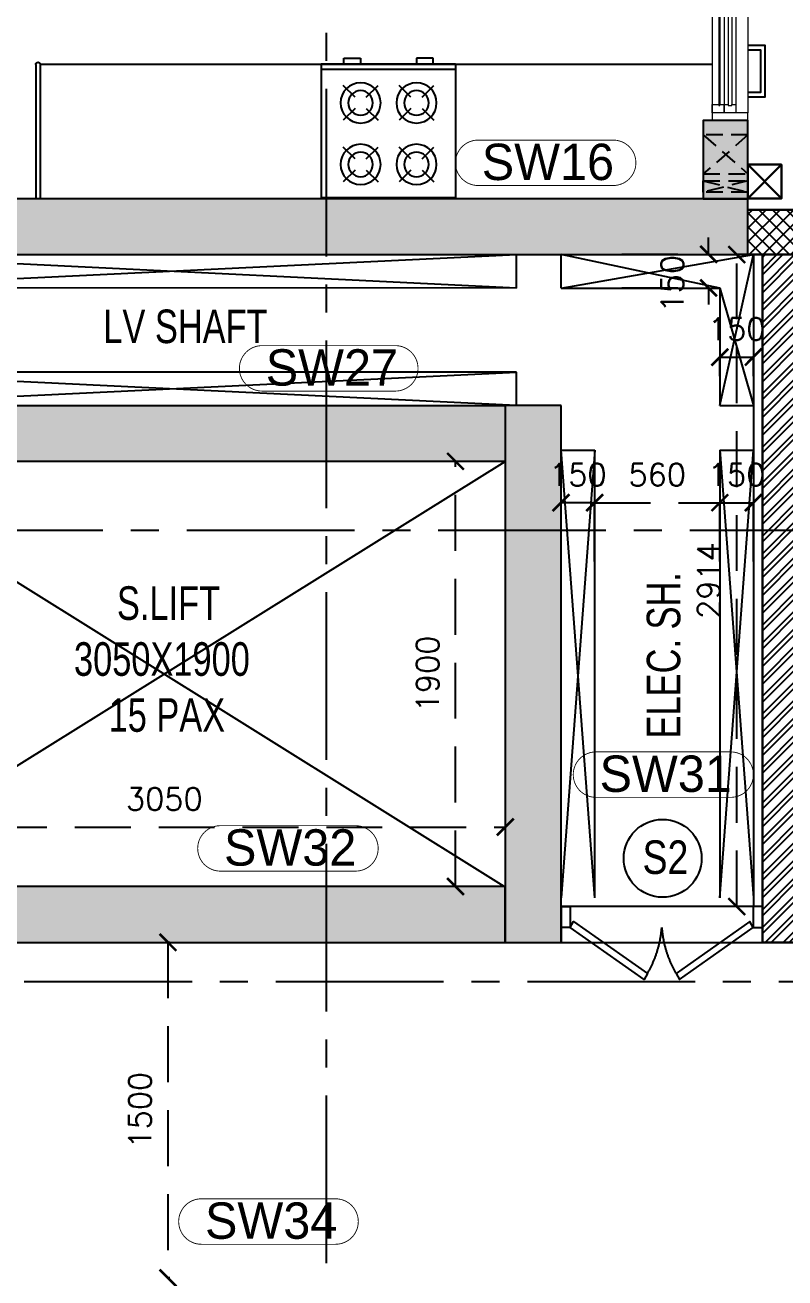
# Model space of a CAD drawing. Header units: millimetres. Extents: x 1181448 to 1317632, y -5734806 to -5633961.
# Drawn here: x 1208554 to 1211953, y -5715374 to -5709774 of the extents above; entities that cross this region are included whole.
import ezdxf
from ezdxf.enums import TextEntityAlignment as Align

# ---------------------------------------------------------------- set-up
doc = ezdxf.new("R2010")
doc.units = ezdxf.units.MM
doc.header["$LTSCALE"] = 1000
doc.header["$MEASUREMENT"] = 0
for name, pattern in [('2BHK-A - BACK$1$HIDDEN', [0.375, 0.25, -0.125]), ('AUDIT_D_120904163729-0', [0]), ('T8 - TYPICAL FLOOR CORE$0$T10-TYPICAL FLOOR CORE$0$HIDDEN', [0.375, 0.25, -0.125]), ('T8 - TYPICAL FLOOR CORE$0$T8 - TYPICAL FLOOR CORE$0$HIDDEN2', [0.1875, 0.125, -0.0625]), ('T8 - TYPICAL FLOOR CORE$1$HIDDEN', [0.375, 0.25, -0.125]), ('T8_REFUGE COLUMNS$0$CENTER2', [1.125, 0.75, -0.125, 0.125, -0.125])]:
    doc.linetypes.add(name, pattern=pattern)
doc.layers.get('0').update_dxf_attribs({"linetype": 'AUDIT_D_120904163729-0'})
for name, color, linetype in [('2BHK-A - BACK$0$a-KIT FIX', 251, 'Continuous'), ('A_dim', 1, 'Continuous'), ('T8 - TYPICAL FLOOR CORE$0$A-DIMENSIONS', 2, 'T8 - TYPICAL FLOOR CORE$1$HIDDEN'), ('T8 - TYPICAL FLOOR CORE$0$T10-TYPICAL FLOOR CORE$0$A-SLAB SUNK-AC LEDGES', 251, 'T8 - TYPICAL FLOOR CORE$0$T10-TYPICAL FLOOR CORE$0$HIDDEN'), ('T8 - TYPICAL FLOOR CORE$0$T8 - TYPICAL FLOOR CORE$0$A-DOOR', 1, 'Continuous'), ('T8 - TYPICAL FLOOR CORE$0$T8 - TYPICAL FLOOR CORE$0$a-window-no', 125, 'Continuous'), ('T8 - TYPICAL FLOOR CORE$0$T8 - TYPICAL FLOOR CORE$0$Typical floor plan-$0$$0$A2-TYPICAL$0$a-door', 1, 'Continuous'), ('T8 - TYPICAL FLOOR CORE$1$CUT-OUT', 49, 'Continuous'), ('T8(T9 IS SIMILAR) - REFUGE FLOOR$1$A_rail', 253, 'Continuous'), ('T8_REFUGE COLUMNS$0$A-CENTERLINE', 193, 'T8_REFUGE COLUMNS$0$CENTER2'), ('T8_REFUGE COLUMNS$0$A-SHEAR WALL THICKENING', 3, 'Continuous'), ('T8_REFUGE COLUMNS$1$A-RCC COLS', 3, 'Continuous')]:
    doc.layers.add(name, color=color, linetype=linetype)
for name, color, linetype, lineweight in [('2BHK-A - BACK$1$A-WALL- 160', 6, 'Continuous', 30), ('2BHK-A - BACK$1$Window', 4, 'Continuous', 20), ('T8 - TYPICAL FLOOR CORE$0$T8 - TYPICAL FLOOR CORE$0$D&W', 8, 'Continuous', 25), ('T8 - TYPICAL FLOOR CORE$1$a-Text', 4, 'Continuous', 0), ('T8 - TYPICAL FLOOR CORE$1$A-WALL- 160', 6, 'Continuous', 30), ('T8(T9 IS SIMILAR) - REFUGE FLOOR$0$D&W', 8, 'Continuous', 25), ('T8_REFUGE COLUMNS$0$A-COLUMN NO size reduce', 81, 'Continuous', 25)]:
    doc.layers.add(name, color=color, linetype=linetype, lineweight=lineweight)
doc.layers.add('T8_REFUGE COLUMNS$0$COL-HATCH', color=7, linetype='Continuous', lineweight=25, true_color=0xa3a3a3)
doc.styles.add('T8 - TYPICAL FLOOR CORE$0$Romans 1', font='romans.shx', dxfattribs={"height": 100})
doc.styles.add('T8 - TYPICAL FLOOR CORE$0$T8 - TYPICAL FLOOR CORE$0$LODHA STANDERD', font='sanss___.ttf')
doc.styles.add('T8 - TYPICAL FLOOR CORE$1$ARIAL ARROW', font='swisscl.ttf')
doc.styles.add('T8_REFUGE COLUMNS$0$STANDARD', font='GOTHIC.TTF')
doc.dimstyles.new('T8 - TYPICAL FLOOR CORE$0$ALPINE S', dxfattribs={"dimscale": 0, "dimtxt": 100, "dimasz": 75, "dimexe": 0, "dimexo": 0, "dimgap": 75, "dimtad": 1, "dimdec": 0, "dimzin": 0, "dimdsep": 46, "dimtxsty": 'T8 - TYPICAL FLOOR CORE$0$Romans 1', "dimblk": 'T8 - TYPICAL FLOOR CORE$0$_ArchTick', "dimcen": 0.09, "dimclrd": 256, "dimclre": 256, "dimclrt": 7, "dimadec": 0, "dimazin": 0, "dimtfac": 1, "dimtdec": 0, "dimtofl": 0, "dimtmove": 1, "dimatfit": 0, "dimldrblk": 'T8 - TYPICAL FLOOR CORE$0$_Open90', "dimfxl": 1, "dimtolj": 1, "dimtzin": 0, "dimarcsym": 0})

# ---------------------------------------------------------------- blocks, each defined once
blk = doc.blocks.new('T8 - TYPICAL FLOOR CORE$0$_ArchTick')
at = {"color": 0, "linetype": 'ByBlock', "const_width": 0.15}
blk.add_lwpolyline([(-0.5, -0.5), (0.5, 0.5)], dxfattribs=at)
blk = doc.blocks.new('*D245')
at = {"layer": 'T8 - TYPICAL FLOOR CORE$0$A-DIMENSIONS', "linetype": 'T8 - TYPICAL FLOOR CORE$1$HIDDEN', "lineweight": -2, "transparency": 16777216}
for p, q in [((1209202.3, -5713874), (1209193.6, -5713874)), ((1209202.3, -5715374), (1209193.6, -5715374))]:
    blk.add_line(p, q, dxfattribs=at)
at = {"layer": 'T8 - TYPICAL FLOOR CORE$0$A-DIMENSIONS', "lineweight": -2, "transparency": 16777216}
blk.add_line((1209193.6, -5713874), (1209193.6, -5715374), dxfattribs=at)
at = {"layer": 'T8 - TYPICAL FLOOR CORE$0$A-DIMENSIONS', "linetype": 'ByBlock', "lineweight": -2, "transparency": 16777216, "xscale": 75, "yscale": 75, "zscale": 75}
for p, rotation in [((1209193.6, -5713874), 90), ((1209193.6, -5715374), 270)]:
    blk.add_blockref('T8 - TYPICAL FLOOR CORE$0$_ArchTick', p, dxfattribs=dict(at, rotation=rotation))
at = {"layer": 'T8 - TYPICAL FLOOR CORE$0$A-DIMENSIONS', "color": 7, "linetype": 'ByBlock', "transparency": 16777216, "insert": (1209068.6, -5714624), "char_height": 100, "attachment_point": 5, "rotation": 90, "style": 'T8 - TYPICAL FLOOR CORE$0$Romans 1'}
blk.add_mtext('\\A1;1500', dxfattribs=at)
blk = doc.blocks.new('T8 - TYPICAL FLOOR CORE$0$_Open90')
at = {"color": 0, "linetype": 'ByBlock', "lineweight": -2}
for p, q in [((0, 0), (-1, 0)), ((-0.5, 0.5), (0, 0)), ((0, 0), (-0.5, -0.5))]:
    blk.add_line(p, q, dxfattribs=at)
blk = doc.blocks.new('*D246')
at = {"layer": 'T8 - TYPICAL FLOOR CORE$0$A-DIMENSIONS', "linetype": 'T8 - TYPICAL FLOOR CORE$1$HIDDEN', "lineweight": -2, "transparency": 16777216}
for p, q in [((1207652.3, -5713164.9), (1207652.3, -5713358.4)), ((1210702.4, -5713207.5), (1210702.4, -5713358.4))]:
    blk.add_line(p, q, dxfattribs=at)
at = {"layer": 'T8 - TYPICAL FLOOR CORE$0$A-DIMENSIONS', "lineweight": -2, "transparency": 16777216}
blk.add_line((1207652.3, -5713358.4), (1210702.4, -5713358.4), dxfattribs=at)
at = {"layer": 'T8 - TYPICAL FLOOR CORE$0$A-DIMENSIONS', "linetype": 'ByBlock', "lineweight": -2, "transparency": 16777216, "xscale": 75, "yscale": 75, "zscale": 75, "rotation": 180}
blk.add_blockref('T8 - TYPICAL FLOOR CORE$0$_ArchTick', (1207652.3, -5713358.4), dxfattribs=at)
at = {"layer": 'T8 - TYPICAL FLOOR CORE$0$A-DIMENSIONS', "linetype": 'ByBlock', "lineweight": -2, "transparency": 16777216, "xscale": 75, "yscale": 75, "zscale": 75}
blk.add_blockref('T8 - TYPICAL FLOOR CORE$0$_ArchTick', (1210702.4, -5713358.4), dxfattribs=at)
at = {"layer": 'T8 - TYPICAL FLOOR CORE$0$A-DIMENSIONS', "color": 7, "linetype": 'ByBlock', "transparency": 16777216, "insert": (1209177.3, -5713233.4), "char_height": 100, "attachment_point": 5, "style": 'T8 - TYPICAL FLOOR CORE$0$Romans 1'}
blk.add_mtext('\\A1;3050', dxfattribs=at)
blk = doc.blocks.new('*D247')
at = {"layer": 'T8 - TYPICAL FLOOR CORE$0$A-DIMENSIONS', "linetype": 'T8 - TYPICAL FLOOR CORE$1$HIDDEN', "lineweight": -2, "transparency": 16777216}
for p, q in [((1210702.4, -5711724), (1210479.9, -5711724)), ((1210702.4, -5713624), (1210479.9, -5713624))]:
    blk.add_line(p, q, dxfattribs=at)
at = {"layer": 'T8 - TYPICAL FLOOR CORE$0$A-DIMENSIONS', "lineweight": -2, "transparency": 16777216}
blk.add_line((1210479.9, -5713624), (1210479.9, -5711724), dxfattribs=at)
at = {"layer": 'T8 - TYPICAL FLOOR CORE$0$A-DIMENSIONS', "linetype": 'ByBlock', "lineweight": -2, "transparency": 16777216, "xscale": 75, "yscale": 75, "zscale": 75}
for p, rotation in [((1210479.9, -5711724), 90), ((1210479.9, -5713624), 270)]:
    blk.add_blockref('T8 - TYPICAL FLOOR CORE$0$_ArchTick', p, dxfattribs=dict(at, rotation=rotation))
at = {"layer": 'T8 - TYPICAL FLOOR CORE$0$A-DIMENSIONS', "color": 7, "linetype": 'ByBlock', "transparency": 16777216, "insert": (1210354.9, -5712674), "char_height": 100, "attachment_point": 5, "rotation": 90, "style": 'T8 - TYPICAL FLOOR CORE$0$Romans 1'}
blk.add_mtext('\\A1;1900', dxfattribs=at)
blk = doc.blocks.new('*D180')
at = {"layer": 'T8 - TYPICAL FLOOR CORE$0$A-DIMENSIONS', "linetype": 'T8 - TYPICAL FLOOR CORE$1$HIDDEN', "lineweight": -2, "transparency": 16777216}
for p, q in [((1211102.1, -5712172), (1211102.1, -5711908.6)), ((1211662.1, -5712172), (1211662.1, -5711908.6))]:
    blk.add_line(p, q, dxfattribs=at)
at = {"layer": 'T8 - TYPICAL FLOOR CORE$0$A-DIMENSIONS', "lineweight": -2, "transparency": 16777216}
blk.add_line((1211102.1, -5711908.6), (1211662.1, -5711908.6), dxfattribs=at)
at = {"layer": 'T8 - TYPICAL FLOOR CORE$0$A-DIMENSIONS', "linetype": 'ByBlock', "lineweight": -2, "transparency": 16777216, "xscale": 75, "yscale": 75, "zscale": 75, "rotation": 180}
blk.add_blockref('T8 - TYPICAL FLOOR CORE$0$_ArchTick', (1211102.1, -5711908.6), dxfattribs=at)
at = {"layer": 'T8 - TYPICAL FLOOR CORE$0$A-DIMENSIONS', "linetype": 'ByBlock', "lineweight": -2, "transparency": 16777216, "xscale": 75, "yscale": 75, "zscale": 75}
blk.add_blockref('T8 - TYPICAL FLOOR CORE$0$_ArchTick', (1211662.1, -5711908.6), dxfattribs=at)
at = {"layer": 'T8 - TYPICAL FLOOR CORE$0$A-DIMENSIONS', "color": 7, "linetype": 'ByBlock', "transparency": 16777216, "insert": (1211382.1, -5711783.6), "char_height": 100, "attachment_point": 5, "style": 'T8 - TYPICAL FLOOR CORE$0$Romans 1'}
blk.add_mtext('\\A1;560', dxfattribs=at)
blk = doc.blocks.new('*D181')
at = {"layer": 'T8 - TYPICAL FLOOR CORE$0$A-DIMENSIONS', "linetype": 'T8 - TYPICAL FLOOR CORE$1$HIDDEN', "lineweight": -2, "transparency": 16777216}
for p, q in [((1211852.4, -5710799.6), (1211737.8, -5710799.6)), ((1211852.4, -5713714), (1211737.8, -5713714))]:
    blk.add_line(p, q, dxfattribs=at)
at = {"layer": 'T8 - TYPICAL FLOOR CORE$0$A-DIMENSIONS', "lineweight": -2, "transparency": 16777216}
blk.add_line((1211737.8, -5713714), (1211737.8, -5710799.6), dxfattribs=at)
at = {"layer": 'T8 - TYPICAL FLOOR CORE$0$A-DIMENSIONS', "linetype": 'ByBlock', "lineweight": -2, "transparency": 16777216, "xscale": 75, "yscale": 75, "zscale": 75}
for p, rotation in [((1211737.8, -5710799.6), 90), ((1211737.8, -5713714), 270)]:
    blk.add_blockref('T8 - TYPICAL FLOOR CORE$0$_ArchTick', p, dxfattribs=dict(at, rotation=rotation))
at = {"layer": 'T8 - TYPICAL FLOOR CORE$0$A-DIMENSIONS', "color": 7, "linetype": 'ByBlock', "transparency": 16777216, "insert": (1211612.8, -5712256.8), "char_height": 100, "attachment_point": 5, "rotation": 90, "style": 'T8 - TYPICAL FLOOR CORE$0$Romans 1'}
blk.add_mtext('\\A1;2914', dxfattribs=at)
blk = doc.blocks.new('T8 - TYPICAL FLOOR CORE$0$T8 - TYPICAL FLOOR CORE$0$WINDOW TAG')
at = {"layer": 'T8 - TYPICAL FLOOR CORE$0$T8 - TYPICAL FLOOR CORE$0$a-window-no'}
blk.add_circle((0, 0), 174.1, dxfattribs=at)
at = {"layer": 'T8 - TYPICAL FLOOR CORE$0$T8 - TYPICAL FLOOR CORE$0$a-window-no', "style": 'T8 - TYPICAL FLOOR CORE$0$T8 - TYPICAL FLOOR CORE$0$LODHA STANDERD'}
blk.add_attdef('WINDOW', text='', height=150, dxfattribs=at).set_placement((11.3, 2.8), align=Align.MIDDLE_CENTER)
blk = doc.blocks.new('*D231')
at = {"layer": 'T8 - TYPICAL FLOOR CORE$0$A-DIMENSIONS', "linetype": 'T8 - TYPICAL FLOOR CORE$1$HIDDEN', "lineweight": -2, "transparency": 16777216}
for p, q in [((1210952.1, -5712172), (1210952.1, -5711908.6)), ((1211102.1, -5712172), (1211102.1, -5711908.6))]:
    blk.add_line(p, q, dxfattribs=at)
at = {"layer": 'T8 - TYPICAL FLOOR CORE$0$A-DIMENSIONS', "lineweight": -2, "transparency": 16777216}
blk.add_line((1211102.1, -5711908.6), (1210952.1, -5711908.6), dxfattribs=at)
at = {"layer": 'T8 - TYPICAL FLOOR CORE$0$A-DIMENSIONS', "linetype": 'ByBlock', "lineweight": -2, "transparency": 16777216, "xscale": 75, "yscale": 75, "zscale": 75, "rotation": 180}
blk.add_blockref('T8 - TYPICAL FLOOR CORE$0$_ArchTick', (1210952.1, -5711908.6), dxfattribs=at)
at = {"layer": 'T8 - TYPICAL FLOOR CORE$0$A-DIMENSIONS', "linetype": 'ByBlock', "lineweight": -2, "transparency": 16777216, "xscale": 75, "yscale": 75, "zscale": 75}
blk.add_blockref('T8 - TYPICAL FLOOR CORE$0$_ArchTick', (1211102.1, -5711908.6), dxfattribs=at)
at = {"layer": 'T8 - TYPICAL FLOOR CORE$0$A-DIMENSIONS', "color": 7, "linetype": 'ByBlock', "transparency": 16777216, "insert": (1211027.1, -5711783.6), "char_height": 100, "attachment_point": 5, "style": 'T8 - TYPICAL FLOOR CORE$0$Romans 1'}
blk.add_mtext('\\A1;150', dxfattribs=at)
blk = doc.blocks.new('*D232')
at = {"layer": 'T8 - TYPICAL FLOOR CORE$0$A-DIMENSIONS', "linetype": 'T8 - TYPICAL FLOOR CORE$1$HIDDEN', "lineweight": -2, "transparency": 16777216}
for p, q in [((1211662.1, -5712172), (1211662.1, -5711908.6)), ((1211812.1, -5712172), (1211812.1, -5711908.6))]:
    blk.add_line(p, q, dxfattribs=at)
at = {"layer": 'T8 - TYPICAL FLOOR CORE$0$A-DIMENSIONS', "lineweight": -2, "transparency": 16777216}
blk.add_line((1211662.1, -5711908.6), (1211812.1, -5711908.6), dxfattribs=at)
at = {"layer": 'T8 - TYPICAL FLOOR CORE$0$A-DIMENSIONS', "linetype": 'ByBlock', "lineweight": -2, "transparency": 16777216, "xscale": 75, "yscale": 75, "zscale": 75, "rotation": 180}
blk.add_blockref('T8 - TYPICAL FLOOR CORE$0$_ArchTick', (1211662.1, -5711908.6), dxfattribs=at)
at = {"layer": 'T8 - TYPICAL FLOOR CORE$0$A-DIMENSIONS', "linetype": 'ByBlock', "lineweight": -2, "transparency": 16777216, "xscale": 75, "yscale": 75, "zscale": 75}
blk.add_blockref('T8 - TYPICAL FLOOR CORE$0$_ArchTick', (1211812.1, -5711908.6), dxfattribs=at)
at = {"layer": 'T8 - TYPICAL FLOOR CORE$0$A-DIMENSIONS', "color": 7, "linetype": 'ByBlock', "transparency": 16777216, "insert": (1211737.1, -5711783.6), "char_height": 100, "attachment_point": 5, "style": 'T8 - TYPICAL FLOOR CORE$0$Romans 1'}
blk.add_mtext('\\A1;150', dxfattribs=at)
blk = doc.blocks.new('*D233')
at = {"layer": 'T8 - TYPICAL FLOOR CORE$0$A-DIMENSIONS', "lineweight": -2, "transparency": 16777216}
for p, q in [((1211611.9, -5710798.6), (1211611.9, -5710723.6)), ((1211611.9, -5710948.5), (1211611.9, -5711023.5))]:
    blk.add_line(p, q, dxfattribs=at)
at = {"layer": 'T8 - TYPICAL FLOOR CORE$0$A-DIMENSIONS', "linetype": 'T8 - TYPICAL FLOOR CORE$1$HIDDEN', "lineweight": -2, "transparency": 16777216}
for p, q in [((1211224.4, -5710798.6), (1211611.9, -5710798.6)), ((1211224.4, -5710948.5), (1211611.9, -5710948.5))]:
    blk.add_line(p, q, dxfattribs=at)
at = {"layer": 'T8 - TYPICAL FLOOR CORE$0$A-DIMENSIONS', "linetype": 'ByBlock', "lineweight": -2, "transparency": 16777216, "xscale": 75, "yscale": 75, "zscale": 75}
for p, rotation in [((1211611.9, -5710798.6), 270), ((1211611.9, -5710948.5), 90)]:
    blk.add_blockref('T8 - TYPICAL FLOOR CORE$0$_ArchTick', p, dxfattribs=dict(at, rotation=rotation))
at = {"layer": 'T8 - TYPICAL FLOOR CORE$0$A-DIMENSIONS', "color": 7, "linetype": 'ByBlock', "transparency": 16777216, "insert": (1211449.4, -5710930.1), "char_height": 100, "attachment_point": 5, "rotation": 90, "style": 'T8 - TYPICAL FLOOR CORE$0$Romans 1'}
blk.add_mtext('\\A1;150', dxfattribs=at)
blk = doc.blocks.new('*D234')
at = {"layer": 'T8 - TYPICAL FLOOR CORE$0$A-DIMENSIONS', "linetype": 'T8 - TYPICAL FLOOR CORE$1$HIDDEN', "lineweight": -2, "transparency": 16777216}
for p, q in [((1211662.1, -5711343.6), (1211662.1, -5711257.9)), ((1211812.1, -5711343.6), (1211812.1, -5711257.9))]:
    blk.add_line(p, q, dxfattribs=at)
at = {"layer": 'T8 - TYPICAL FLOOR CORE$0$A-DIMENSIONS', "lineweight": -2, "transparency": 16777216}
blk.add_line((1211662.1, -5711257.9), (1211812.1, -5711257.9), dxfattribs=at)
at = {"layer": 'T8 - TYPICAL FLOOR CORE$0$A-DIMENSIONS', "linetype": 'ByBlock', "lineweight": -2, "transparency": 16777216, "xscale": 75, "yscale": 75, "zscale": 75, "rotation": 180}
blk.add_blockref('T8 - TYPICAL FLOOR CORE$0$_ArchTick', (1211662.1, -5711257.9), dxfattribs=at)
at = {"layer": 'T8 - TYPICAL FLOOR CORE$0$A-DIMENSIONS', "linetype": 'ByBlock', "lineweight": -2, "transparency": 16777216, "xscale": 75, "yscale": 75, "zscale": 75}
blk.add_blockref('T8 - TYPICAL FLOOR CORE$0$_ArchTick', (1211812.1, -5711257.9), dxfattribs=at)
at = {"layer": 'T8 - TYPICAL FLOOR CORE$0$A-DIMENSIONS', "color": 7, "linetype": 'ByBlock', "transparency": 16777216, "insert": (1211737.8, -5711132.9), "char_height": 100, "attachment_point": 5, "style": 'T8 - TYPICAL FLOOR CORE$0$Romans 1'}
blk.add_mtext('\\A1;150', dxfattribs=at)
blk = doc.blocks.new('T8_REFUGE COLUMNS$0$A$C277F3394')
at = {"layer": 'T8_REFUGE COLUMNS$0$A-SHEAR WALL THICKENING', "linetype": 'ByBlock', "true_color": 0xa3a3a3}
h = blk.add_hatch(color=253, dxfattribs=at)
h.dxf.hatch_style = 1
h.paths.add_polyline_path([(6494.8, 8675), (6694.8, 8675), (6694.8, 9025), (6494.8, 9025)])
at = {"layer": 'T8_REFUGE COLUMNS$0$A-SHEAR WALL THICKENING', "linetype": 'ByBlock'}
blk.add_lwpolyline([(6494.8, 8675), (6694.8, 8675), (6694.8, 9025), (6494.8, 9025)], close=True, dxfattribs=at)
blk = doc.blocks.new('T8_REFUGE COLUMNS$0$A$C46A13422')
at = {"layer": 'T8_REFUGE COLUMNS$0$A-SHEAR WALL THICKENING', "linetype": 'ByBlock'}
blk.add_blockref('T8_REFUGE COLUMNS$0$A$C277F3394', (-5609.8, -7500), dxfattribs=at)
blk = doc.blocks.new('T8_REFUGE COLUMNS')
at = {"layer": 'T8_REFUGE COLUMNS$0$COL-HATCH', "linetype": 'ByBlock'}
h = blk.add_hatch(color=256, dxfattribs=at)
h.dxf.hatch_style = 1
h.paths.add_polyline_path([(1207452.1, -5710799.9), (1211787.1, -5710799.9), (1211787.1, -5710549.9), (1207452.1, -5710549.9)])
h = blk.add_hatch(color=256, dxfattribs=at)
h.dxf.hatch_style = 1
h.paths.add_polyline_path([(1210702.1, -5711724.9), (1207452.1, -5711724.9), (1207452.1, -5711474.9), (1210702.1, -5711474.9)])
h = blk.add_hatch(color=256, dxfattribs=at)
h.dxf.hatch_style = 1
h.paths.add_polyline_path([(1210952.1, -5711474.9), (1210702.1, -5711474.9), (1210702.1, -5713874.9), (1210952.1, -5713874.9)])
h = blk.add_hatch(color=256, dxfattribs=at)
h.dxf.hatch_style = 1
h.paths.add_polyline_path([(1210702.1, -5713624.9), (1207452.1, -5713624.9), (1207452.1, -5713874.9), (1210702.1, -5713874.9)])
at = {"layer": 'T8_REFUGE COLUMNS$0$A-CENTERLINE'}
for p, q in [((1209902.1, -5728808.5), (1209902.1, -5698573.6)), ((1223527.8, -5712032.4), (1182137.1, -5712032.4)), ((1229551.2, -5714049.9), (1182156.9, -5714049.9))]:
    blk.add_line(p, q, dxfattribs=at)
at = {"layer": 'T8_REFUGE COLUMNS$0$A-COLUMN NO size reduce', "linetype": 'ByBlock', "const_width": 3.9}
for points in [[(1210581.1, -5710491.1, -1), (1210581.1, -5710287.9), (1211185.1, -5710287.9, -1), (1211185.1, -5710491.1)], [(1209614.8, -5711409.9, -1), (1209614.8, -5711206.7), (1210210.6, -5711206.7, -1), (1210210.6, -5711409.9)], [(1211108, -5713225.7, -1), (1211108, -5713022.6), (1211710.8, -5713022.6, -1), (1211710.8, -5713225.7)], [(1209428.3, -5713555.5, -1), (1209428.3, -5713352.3), (1210032.3, -5713352.3, -1), (1210032.3, -5713555.5)], [(1209343.2, -5715223.3, -1), (1209343.2, -5715020.1), (1209943.4, -5715020.1, -1), (1209943.4, -5715223.3)]]:
    blk.add_lwpolyline(points, format="xyb", close=True, dxfattribs=at)
at = {"layer": 'T8_REFUGE COLUMNS$1$A-RCC COLS', "linetype": 'ByBlock'}
for points in [[(1207452.1, -5710799.9), (1211787.1, -5710799.9), (1211787.1, -5710549.9), (1207452.1, -5710549.9)], [(1210702.1, -5711724.9), (1207452.1, -5711724.9), (1207452.1, -5711474.9), (1210702.1, -5711474.9)], [(1210952.1, -5711474.9), (1210702.1, -5711474.9), (1210702.1, -5713874.9), (1210952.1, -5713874.9)], [(1210702.1, -5713624.9), (1207452.1, -5713624.9), (1207452.1, -5713874.9), (1210702.1, -5713874.9)]]:
    blk.add_lwpolyline(points, close=True, dxfattribs=at)
blk.add_blockref('T8_REFUGE COLUMNS$0$A$C46A13422', (1210702.1, -5711724.9), dxfattribs=at)
at = {"layer": 'T8_REFUGE COLUMNS$0$A-COLUMN NO size reduce', "linetype": 'ByBlock', "char_height": 162.5, "attachment_point": 1, "style": 'T8_REFUGE COLUMNS$0$STANDARD'}
for s, insert in [('SW16', (1210597.3, -5710304.1)), ('SW27', (1209631, -5711223)), ('SW31', (1211124.2, -5713038.8)), ('SW32', (1209444.5, -5713368.5)), ('SW34', (1209359.4, -5715036.3))]:
    blk.add_mtext_dynamic_manual_height_columns(s, width=444.685, gutter_width=500, heights=[0], dxfattribs=dict(at, insert=insert))
blk = doc.blocks.new('2BHK-A - BACK$1$1500')
at = {"layer": '2BHK-A - BACK$1$Window', "color": 1, "lineweight": 13}
for p, q in [((1149540.7, -5694418.8), (1148842.5, -5694418.8)), ((1148842.5, -5694472.2), (1148842.5, -5694472.2)), ((1149540.7, -5694472.2), (1148880, -5694472.2)), ((1150239, -5694418.8), (1149578.2, -5694418.8)), ((1150239, -5694472.2), (1149578.2, -5694472.2)), ((1148842.5, -5694525.5), (1148880, -5694525.5)), ((1149540.7, -5694525.5), (1148880, -5694525.5)), ((1149578.2, -5694525.5), (1150276.5, -5694525.5)), ((1150276.5, -5694578.8), (1148842.5, -5694578.8)), ((1149540.7, -5694578.8), (1148880, -5694578.8))]:
    blk.add_line(p, q, dxfattribs=at)
at = {"layer": '2BHK-A - BACK$1$Window', "color": 5, "lineweight": 13}
for p, q in [((1150239, -5694437.4), (1149578.2, -5694437.4)), ((1150239, -5694453.6), (1149578.2, -5694453.6)), ((1149540.7, -5694490.7), (1148880, -5694490.7)), ((1149540.7, -5694506.9), (1148880, -5694506.9)), ((1149540.7, -5694544.1), (1148880, -5694544.1)), ((1149540.7, -5694548.6), (1148880, -5694548.6))]:
    blk.add_line(p, q, dxfattribs=at)
at = {"layer": '2BHK-A - BACK$1$Window', "color": 4, "lineweight": 13}
for points in [[(1148842.5, -5694578.8), (1148809.5, -5694578.8), (1148809.5, -5694418.8), (1148842.5, -5694418.8)], [(1148880, -5694490.7), (1148880, -5694472.2), (1148842.5, -5694472.2), (1148842.5, -5694525.5), (1148880, -5694525.5), (1148880, -5694506.9), (1148875.5, -5694506.9), (1148875.5, -5694490.7)], [(1149578.2, -5694437.4), (1149578.2, -5694418.8), (1149540.7, -5694418.8), (1149540.7, -5694472.2), (1149578.2, -5694472.2), (1149578.2, -5694453.6), (1149573.7, -5694453.6), (1149573.7, -5694437.4)], [(1149540.7, -5694490.7), (1149540.7, -5694472.2), (1149578.2, -5694472.2), (1149578.2, -5694525.5), (1149540.7, -5694525.5), (1149540.7, -5694506.9), (1149545.2, -5694506.9), (1149545.2, -5694490.7)], [(1150239, -5694437.4), (1150239, -5694418.8), (1150276.5, -5694418.8), (1150276.5, -5694472.2), (1150239, -5694472.2), (1150239, -5694453.6), (1150243.5, -5694453.6), (1150243.5, -5694437.4)], [(1150309.5, -5694418.8), (1150276.5, -5694418.8), (1150276.5, -5694578.8), (1150309.5, -5694578.8)], [(1148880, -5694544.1), (1148880, -5694525.5), (1148842.5, -5694525.5), (1148842.5, -5694578.8), (1148880, -5694578.8), (1148880, -5694548.6), (1148875.5, -5694548.6), (1148875.5, -5694544.1)], [(1149540.7, -5694544.1), (1149540.7, -5694525.5), (1149578.2, -5694525.5), (1149578.2, -5694578.8), (1149540.7, -5694578.8), (1149540.7, -5694548.6), (1149545.2, -5694548.6), (1149545.2, -5694544.1)]]:
    blk.add_lwpolyline(points, close=True, dxfattribs=at)
blk = doc.blocks.new('2BHK-A - BACK$0$RANGE-flat-1')
at = {"color": 0, "linetype": 'ByBlock'}
for p, q in [((-575, -600), (-575, 0)), ((-600, -100), (-625, -100)), ((-625, -100), (-625, -175)), ((-450, -150), (-502.8, -97.2)), ((-400, -150), (-347.2, -97.2)), ((-175, -150), (-227.8, -97.2)), ((-125, -150), (-72.2, -97.2)), ((-625, -175), (-600, -175)), ((-450, -200), (-502.8, -252.8)), ((-400, -200), (-347.2, -252.8)), ((-175, -200), (-227.8, -252.8)), ((-125, -200), (-72.2, -252.8)), ((-450, -400), (-502.8, -347.2)), ((-400, -400), (-347.2, -347.2)), ((-175, -400), (-227.8, -347.2)), ((-125, -400), (-72.2, -347.2)), ((-625, -425), (-600, -425)), ((-625, -500), (-625, -425)), ((-600, -500), (-625, -500)), ((-450, -450), (-502.8, -502.8)), ((-400, -450), (-347.2, -502.8)), ((-175, -450), (-227.8, -502.8)), ((-125, -450), (-72.2, -502.8))]:
    blk.add_line(p, q, dxfattribs=at)
blk.add_lwpolyline([(-600, -600), (0, -600), (0, 0), (-600, 0)], close=True, dxfattribs=at)
for centre, radius in [((-425, -175), 90), ((-150, -175), 90), ((-425, -175), 55), ((-150, -175), 55), ((-425, -425), 90), ((-150, -425), 90), ((-425, -425), 55), ((-150, -425), 55)]:
    blk.add_circle(centre, radius, dxfattribs=at)
blk = doc.blocks.new('2BHK-A - BACK')
at = {"linetype": '2BHK-A - BACK$1$HIDDEN', "ltscale": 0.3}
for p, q in [((1200756.6, -5710264.4), (1200956.7, -5710439.4, 0.6)), ((1200956.7, -5710264.4, 0.6), (1200756.7, -5710439.4)), ((1200756.7, -5710470.4), (1200956.7, -5710520.4)), ((1200956.7, -5710470.4), (1200756.7, -5710520.4))]:
    blk.add_line(p, q, dxfattribs=at)
at = {"linetype": 'ByBlock'}
for points in [[(1200756.7, -5710094.1), (1200679, -5710094.1), (1200679, -5709865.9), (1200756.7, -5709865.9)], [(1200756.7, -5710074.1), (1200699, -5710074.1), (1200699, -5709885.9), (1200756.7, -5709885.9)]]:
    blk.add_lwpolyline(points, dxfattribs=at)
at = {"linetype": '2BHK-A - BACK$1$HIDDEN', "ltscale": 0.3}
for points in [[(1200956.7, -5710439.4), (1200756.7, -5710439.4), (1200756.7, -5710264.4), (1200956.7, -5710264.4)], [(1200756.7, -5710520.4), (1200956.7, -5710520.4), (1200956.7, -5710470.4), (1200756.7, -5710470.4)]]:
    blk.add_lwpolyline(points, close=True, dxfattribs=at)
at = {"layer": '2BHK-A - BACK$0$a-KIT FIX', "color": 1}
for p, q in [((1200917.1, -5709949.5), (1203922.1, -5709949.5)), ((1203922.1, -5709949.8), (1203922.1, -5710549.5)), ((1203942.1, -5709949.5), (1203942.1, -5710549.5)), ((1203942.1, -5709949.5), (1203942.1, -5709949.5)), ((1203942.1, -5709949.8), (1203942.1, -5710549.5))]:
    blk.add_line(p, q, dxfattribs=at)
blk.add_arc((1203932.1, -5709949.8), 10, 0, 180, dxfattribs=at)
at = {"layer": '2BHK-A - BACK$1$A-WALL- 160', "color": 5, "linetype": '2BHK-A - BACK$1$HIDDEN', "ltscale": 0.3}
blk.add_line((1200757.1, -5710024.2), (1200757.2, -5710024.2), dxfattribs=at)
at = {"layer": '2BHK-A - BACK$1$A-WALL- 160', "color": 5, "ltscale": 0.3}
for p, q in [((1200607.2, -5710549.4), (1200756.7, -5710397.7, 0.6)), ((1200756.7, -5710549.6, 0), (1200607.2, -5710397.7, 0.6))]:
    blk.add_line(p, q, dxfattribs=at)
blk.add_lwpolyline([(1200756.7, -5710397.7), (1200756.7, -5710549.6), (1200606.7, -5710549.6), (1200606.7, -5710397.7)], close=True, dxfattribs=at)
at = {"layer": '2BHK-A - BACK$0$a-KIT FIX', "extrusion": (0, 0, -1), "xscale": -1, "zscale": -1, "rotation": 90}
blk.add_blockref('2BHK-A - BACK$0$RANGE-flat-1', (-1202664.2, -5710546.8), dxfattribs=at)
at = {"layer": '2BHK-A - BACK$1$A-WALL- 160', "linetype": 'ByBlock', "rotation": 90}
blk.add_blockref('2BHK-A - BACK$1$1500', (-4493661.7, -6859009), dxfattribs=at)
blk = doc.blocks.new('T8 - TYPICAL FLOOR CORE')
at = {"layer": 'T8 - TYPICAL FLOOR CORE$0$T10-TYPICAL FLOOR CORE$0$A-SLAB SUNK-AC LEDGES', "linetype": 'ByBlock'}
h = blk.add_hatch(dxfattribs=at)
h.set_pattern_fill('ANSI37', color=256, scale=350)
h.paths.add_polyline_path([(1211786.4, -5710799.6), (1212012.4, -5710799.6), (1212012.4, -5710599.6), (1211786.4, -5710599.6)])
h = blk.add_hatch(dxfattribs=at)
h.set_pattern_fill('ANSI32', color=256, scale=150)
h.paths.add_polyline_path([(1211852.4, -5713714), (1211852.4, -5713874.1), (1212012.2, -5713874.2), (1212012.4, -5710799.6), (1211852.4, -5710799.6), (1211852.4, -5713714)])
at = {"linetype": 'T8 - TYPICAL FLOOR CORE$0$T8 - TYPICAL FLOOR CORE$0$HIDDEN2', "ltscale": 10}
for points in [[(1211338.6, -5714013.1, 0.113319), (1211402.4, -5713807.9, 0.860704)], [(1211466.2, -5714013.1, -0.113319), (1211402.4, -5713807.9, -0.860704)]]:
    blk.add_lwpolyline(points, format="xyb", dxfattribs=at)
at = {"layer": 'T8 - TYPICAL FLOOR CORE$0$T8 - TYPICAL FLOOR CORE$0$A-DOOR', "linetype": 'Continuous', "ltscale": 5}
for points in [[(1210992.9, -5713807.9), (1211007.9, -5713781.2), (1211338.6, -5714013.1), (1211323.6, -5714039.9)], [(1211811.9, -5713807.9), (1211797, -5713781.2), (1211466.2, -5714013.1), (1211481.2, -5714039.9)]]:
    blk.add_lwpolyline(points, close=True, dxfattribs=at)
at = {"layer": 'T8 - TYPICAL FLOOR CORE$0$T8 - TYPICAL FLOOR CORE$0$D&W', "linetype": 'ByBlock'}
blk.add_lwpolyline([(1210952.4, -5713873.9), (1211852.4, -5713874), (1211852.4, -5713713.9), (1210952.4, -5713714)], close=True, dxfattribs=at)
at = {"layer": 'T8 - TYPICAL FLOOR CORE$0$T8 - TYPICAL FLOOR CORE$0$Typical floor plan-$0$$0$A2-TYPICAL$0$a-door', "color": 4}
for points in [[(1210992.9, -5713807.9), (1210952.4, -5713807.9), (1210952.4, -5713713.9), (1210992.9, -5713713.9)], [(1211811.9, -5713807.9), (1211852.4, -5713807.9), (1211852.4, -5713713.9), (1211811.9, -5713713.9)]]:
    blk.add_lwpolyline(points, close=True, dxfattribs=at)
at = {"layer": 'T8 - TYPICAL FLOOR CORE$1$A-WALL- 160', "linetype": 'ByBlock'}
for p, q in [((1211852.4, -5713874, 0), (1211852.4, -5710799.6, 0)), ((1211852.4, -5713874), (1212012.2, -5713874))]:
    blk.add_line(p, q, dxfattribs=at)
at = {"layer": 'T8 - TYPICAL FLOOR CORE$1$A-WALL- 160', "linetype": 'ByBlock', "elevation": 0}
for points in [[(1212012.4, -5710599.6), (1211786.4, -5710599.6)], [(1212012.4, -5710799.6), (1211786.4, -5710799.6)]]:
    blk.add_lwpolyline(points, dxfattribs=at)
at = {"layer": 'T8 - TYPICAL FLOOR CORE$1$CUT-OUT'}
for p, q in [((1210752.1, -5710950.1, 0), (1207652.1, -5710799.9)), ((1207652.1, -5710948.5), (1210752.1, -5710799.9)), ((1210752.1, -5710950.1, 0), (1210752.1, -5710800.1, 0)), ((1211662.4, -5710949.8, 0), (1210952.1, -5710799.9)), ((1210952.4, -5710949.9, 0), (1210952.4, -5710799.6)), ((1210952.4, -5710949.9, 0), (1211812.1, -5710799.9)), ((1211662.4, -5711474, 0), (1211812.1, -5710799.9)), ((1211812.4, -5710799.6, 0), (1211812.5, -5713713.9)), ((1210752.1, -5710950.1, 0), (1207652.1, -5710948.5, 0)), ((1211662.4, -5710949.8, 0), (1211812.4, -5711474, 0)), ((1210752.1, -5711324.6, 0), (1207652.1, -5711324.6, 0)), ((1210752.1, -5711474.6, 0), (1207652.1, -5711324.6, 0)), ((1207652.1, -5711474.9), (1210752.1, -5711324.6, 0)), ((1210752.1, -5711474.6, 0), (1210752.1, -5711324.6, 0)), ((1211662.4, -5711474, 0), (1211812.4, -5711474, 0)), ((1211102.4, -5711674, 0), (1210952.1, -5713674.9)), ((1210952.4, -5711674, 0), (1211102.4, -5711674, 0)), ((1211102.4, -5713674.9, 0), (1210952.4, -5711674, 0)), ((1211102.4, -5713674.9, 0), (1211102.4, -5711674, 0)), ((1211662.4, -5711674, 0), (1211662.5, -5713674.9, 0)), ((1211662.4, -5711674, 0), (1211812.1, -5713674.9)), ((1211662.4, -5711674, 0), (1211812.4, -5711674, 0)), ((1211662.5, -5713674.9, 0), (1211812.4, -5711674, 0)), ((1207652.2, -5713624), (1210702.4, -5711724)), ((1210697.2, -5713624), (1207652.3, -5711724))]:
    blk.add_line(p, q, dxfattribs=at)
at = {"layer": 'T8 - TYPICAL FLOOR CORE$1$CUT-OUT', "elevation": 0}
blk.add_lwpolyline([(1210952.4, -5710949.9), (1211662.4, -5710949.8), (1211662.4, -5711474)], dxfattribs=at)
at = {"layer": 'T8 - TYPICAL FLOOR CORE$0$T8 - TYPICAL FLOOR CORE$0$a-window-no'}
ref = blk.add_blockref('T8 - TYPICAL FLOOR CORE$0$T8 - TYPICAL FLOOR CORE$0$WINDOW TAG', (1211406.3, -5713498.2, 0), dxfattribs=at)
ref.add_attrib('WINDOW', 'S2', dxfattribs={"height": 150, "style": 'T8 - TYPICAL FLOOR CORE$0$T8 - TYPICAL FLOOR CORE$0$LODHA STANDERD', "width": 0.8}).set_placement((1211418.9, -5713493.1, 0), align=Align.MIDDLE_CENTER)
at = {"layer": 'T8 - TYPICAL FLOOR CORE$1$a-Text', "linetype": 'ByBlock', "char_height": 150, "attachment_point": 7, "style": 'T8 - TYPICAL FLOOR CORE$1$ARIAL ARROW'}
for s, insert, width in [('\\pi549.14706;LV SHAFT', (1208355.4, -5711197.6), 1803.471), ('\\pi79.78265;S.LIFT\\P\\pi-112.33727;3050X1900\\P\\pi42.47924;15 PAX', (1208885.7, -5712934.7), 600.424)]:
    blk.add_mtext(s, dxfattribs=dict(at, insert=insert, width=width))
at = {"layer": 'T8 - TYPICAL FLOOR CORE$1$a-Text', "linetype": 'ByBlock', "insert": (1211487.4, -5712962.3), "char_height": 150, "width": 3114.029, "attachment_point": 7, "rotation": 90, "style": 'T8 - TYPICAL FLOOR CORE$1$ARIAL ARROW'}
blk.add_mtext('ELEC. SH.', dxfattribs=at)
at = {"layer": 'T8 - TYPICAL FLOOR CORE$0$A-DIMENSIONS', "linetype": 'ByBlock'}
for base, p1, p2, angle, picture, middle in [((1211611.9, -5710948.5), (1211224.4, -5710798.6), (1211224.4, -5710948.5), 90, '*D233', (1211574.4, -5710930.1)), ((1210952.1, -5711908.6), (1211102.1, -5712172, 0), (1210952.1, -5712172, 0), 180, '*D231', (1211027.1, -5711908.6))]:
    dim = blk.add_linear_dim(base=base, p1=p1, p2=p2, angle=angle, dimstyle='T8 - TYPICAL FLOOR CORE$0$ALPINE S', override={"dimscale": 1, "dimfxl": 5, "dimarcsym": 1}, dxfattribs=at)
    dim.commit()
    dim.dimension.update_dxf_attribs({"geometry": picture, "text_midpoint": middle, "dimtype": 128})
for base, p1, p2, picture, middle in [((1211737.8, -5710799.6), (1211852.4, -5713714, 0), (1211852.4, -5710799.6, 0), '*D181', (1211612.8, -5712256.8)), ((1210479.9, -5711724), (1210702.4, -5713624), (1210702.4, -5711724), '*D247', (1210354.9, -5712674)), ((1209193.6, -5715374), (1209202.3, -5713874), (1209202.3, -5715374), '*D245', (1209068.6, -5714624))]:
    dim = blk.add_linear_dim(base=base, p1=p1, p2=p2, angle=90, dimstyle='T8 - TYPICAL FLOOR CORE$0$ALPINE S', override={"dimscale": 1, "dimfxl": 5, "dimarcsym": 1}, dxfattribs=at)
    dim.commit()
    dim.dimension.update_dxf_attribs({"geometry": picture, "text_midpoint": middle})
for base, p1, p2, picture, middle in [((1211812.1, -5711257.9), (1211662.1, -5711343.6, 0), (1211812.1, -5711343.6, 0), '*D234', (1211737.8, -5711257.9)), ((1211812.1, -5711908.6), (1211662.1, -5712172, 0), (1211812.1, -5712172, 0), '*D232', (1211737.1, -5711908.6))]:
    dim = blk.add_linear_dim(base=base, p1=p1, p2=p2, dimstyle='T8 - TYPICAL FLOOR CORE$0$ALPINE S', override={"dimscale": 1, "dimfxl": 5, "dimarcsym": 1}, dxfattribs=at)
    dim.commit()
    dim.dimension.update_dxf_attribs({"geometry": picture, "text_midpoint": middle, "dimtype": 128})
for base, p1, p2, picture, middle in [((1211662.1, -5711908.6), (1211102.1, -5712172, 0), (1211662.1, -5712172, 0), '*D180', (1211382.1, -5711783.6)), ((1210702.4, -5713358.4), (1207652.3, -5713164.9), (1210702.4, -5713207.5), '*D246', (1209177.3, -5713233.4))]:
    dim = blk.add_linear_dim(base=base, p1=p1, p2=p2, dimstyle='T8 - TYPICAL FLOOR CORE$0$ALPINE S', override={"dimscale": 1, "dimfxl": 5, "dimarcsym": 1}, dxfattribs=at)
    dim.commit()
    dim.dimension.update_dxf_attribs({"geometry": picture, "text_midpoint": middle})
blk = doc.blocks.new('T8(T9 IS SIMILAR) - REFUGE FLOOR')
at = {"layer": 'T8(T9 IS SIMILAR) - REFUGE FLOOR$0$D&W', "linetype": 'ByBlock'}
blk.add_blockref('T8 - TYPICAL FLOOR CORE', (0, 0), dxfattribs=at)
at = {"layer": 'T8(T9 IS SIMILAR) - REFUGE FLOOR$0$D&W', "linetype": 'ByBlock', "xscale": -1}
blk.add_blockref('2BHK-A - BACK', (2412544.6, 0), dxfattribs=at)
at = {"layer": 'T8(T9 IS SIMILAR) - REFUGE FLOOR$1$A_rail', "linetype": 'ByBlock'}
blk.add_blockref('T8_REFUGE COLUMNS', (0, 0), dxfattribs=at)

msp = doc.modelspace()

# ---------------------------------------------------------------- block references
at = {"layer": 'A_dim', "linetype": 'ByBlock'}
msp.add_blockref('T8(T9 IS SIMILAR) - REFUGE FLOOR', (0, 0), dxfattribs=at)

doc.saveas('drawing.dxf')
